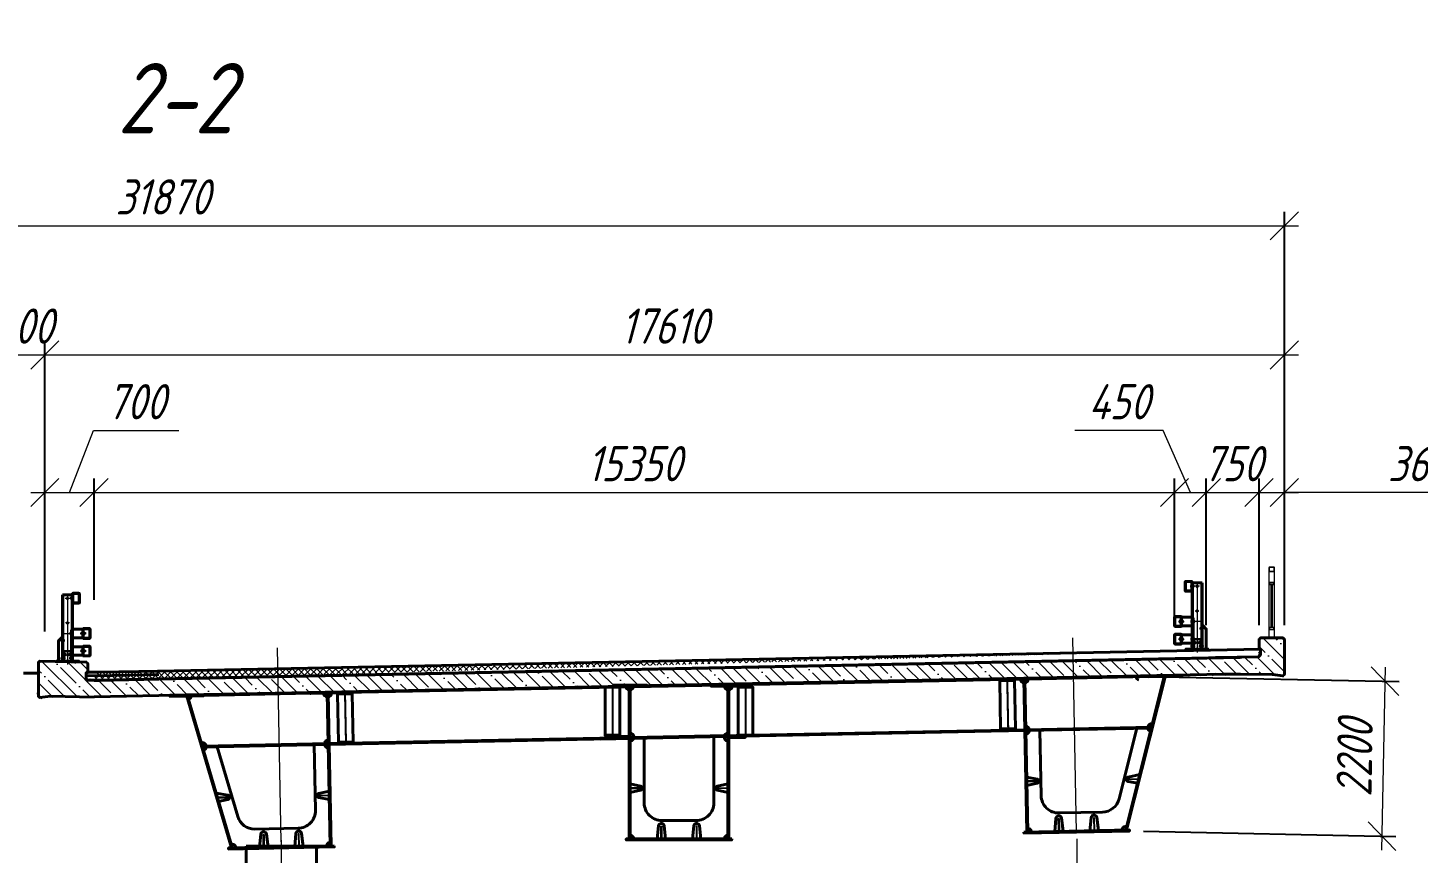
# Model space of a CAD drawing. Header units: millimetres. Extents: x 1864 to 10174863, y -4887456 to 5366151.
# Drawn here: x 8836228 to 8855980, y 16648 to 28370 of the extents above; entities that cross this region are included whole.
import ezdxf

# ---------------------------------------------------------------- set-up
doc = ezdxf.new("R2010")
doc.units = ezdxf.units.MM
for name, pattern in [('CENTER', [50.8, 31.75, -6.35, 6.35, -6.35]), ('DASHED', [7, 5, -2, 0]), ('HIDDEN2', [4.7625, 3.175, -1.5875]), ('JIS_08_11', [12.8, 11, -0.6, 0.6, -0.6])]:
    doc.linetypes.add(name, pattern=pattern)
for name, color, linetype, lineweight in [('!!ТЕКСТ', 3, 'Continuous', 20), ('!OIS-M-bolt', 150, 'Continuous', 20), ('!OIS-M-kontur', 40, 'Continuous', 40), ('!OIS-M-nevidim', 210, 'HIDDEN2', 25), ('!OIS-M-osi', 100, 'JIS_08_11', 20), ('!OIS-M-tonk', 160, 'Continuous', 30), ('1-Бетон', 106, 'Continuous', 35), ('S-BALK', 150, 'Continuous', 40), ('S-BALK-PPRB', 80, 'Continuous', 40), ('S-BALK-PROR', 133, 'Continuous', 20), ('S-DRGO', 21, 'Continuous', 20), ('S-GRID', 1, 'CENTER', 20), ('S-METL-TONK-NVEL', 14, 'DASHED', 20), ('S-OPOR', 2, 'Continuous', 40), ('S-POGR', 124, 'Continuous', 20), ('S-SECT-PATT', 105, 'Continuous', 15), ('S-VOTV-NVEL', 1, 'DASHED', 20), ('T-GRID', 52, 'CENTER', 15), ('Бетон', 9, 'Continuous', 40), ('Дорожная одежда', 171, 'Continuous', 40), ('ИС_Размер', 3, 'Continuous', 18), ('Монтажные стыки', 61, 'Continuous', 40), ('Поперечные ребра', 112, 'Continuous', 40), ('Штриховка', 2, 'Continuous', 5)]:
    doc.layers.add(name, color=color, linetype=linetype, lineweight=lineweight)
doc.styles.add('0', font='isocpeur.ttf', dxfattribs={"width": 0.8, "oblique": 15})
doc.styles.add('ISOCPEUR', font='isocpeur.ttf', dxfattribs={"width": 0.8, "oblique": 15, "height": 2.5})
doc.dimstyles.new('М200', dxfattribs={"dimscale": 200, "dimtxt": 2.5, "dimasz": 2, "dimexe": 1, "dimexo": 1, "dimgap": 0.8, "dimtad": 1, "dimdec": 0, "dimzin": 0, "dimdsep": 46, "dimtxsty": '0', "dimblk": 'OBLIQUE', "dimcen": 0.09, "dimdle": 1, "dimclrd": 256, "dimclre": 256, "dimclrt": 256, "dimadec": 4, "dimazin": 0, "dimtfac": 1, "dimtdec": 0, "dimtmove": 1, "dimatfit": 2, "dimfxl": 1, "dimtolj": 1, "dimtzin": 0, "dimlwd": -1, "dimarcsym": 0})

# ---------------------------------------------------------------- blocks, each defined once
blk = doc.blocks.new('_OBLIQUE')
at = {"color": 0, "linetype": 'ByBlock', "lineweight": -2}
blk.add_line((0.5, 0.5), (-0.5, -0.5), dxfattribs=at)
blk = doc.blocks.new('*D868')
at = {"layer": 'Defpoints', "color": 0, "linetype": 'Continuous', "transparency": 16777216}
for p in [(8854079, 23724), (8836469, 19594), (8854079, 19684)]:
    blk.add_point(p, dxfattribs=at)
at = {"layer": 'ИС_Размер', "lineweight": -2, "transparency": 16777216}
for p, q in [((8836469, 19794), (8836469, 23924)), ((8854079, 19884), (8854079, 23924))]:
    blk.add_line(p, q, dxfattribs=at)
at = {"layer": 'ИС_Размер', "transparency": 16777216}
blk.add_line((8836269, 23724), (8854279, 23724), dxfattribs=at)
at = {"layer": 'ИС_Размер', "linetype": 'Continuous', "transparency": 16777216, "xscale": 400, "yscale": 400, "zscale": 400, "rotation": 180}
blk.add_blockref('_OBLIQUE', (8836469, 23724), dxfattribs=at)
at = {"layer": 'ИС_Размер', "linetype": 'Continuous', "transparency": 16777216, "xscale": 400, "yscale": 400, "zscale": 400}
blk.add_blockref('_OBLIQUE', (8854079, 23724), dxfattribs=at)
at = {"layer": 'ИС_Размер', "linetype": 'Continuous', "transparency": 16777216, "insert": (8845274, 24134), "char_height": 500, "attachment_point": 5, "style": '0'}
blk.add_mtext('\\A1;17610', dxfattribs=at)
blk = doc.blocks.new('*D869')
at = {"layer": 'Defpoints', "color": 0, "linetype": 'Continuous', "transparency": 16777216}
for p in [(8837169, 21770), (8836469, 20058), (8837169, 20044)]:
    blk.add_point(p, dxfattribs=at)
at = {"layer": 'ИС_Размер', "transparency": 16777216}
for p, q in [((8836819, 21770), (8837160, 22650)), ((8837160, 22650), (8838374, 22650)), ((8836269, 21770), (8837369, 21770))]:
    blk.add_line(p, q, dxfattribs=at)
at = {"layer": 'ИС_Размер', "lineweight": -2, "transparency": 16777216}
for p, q in [((8836469, 20258), (8836469, 21970)), ((8837169, 20244), (8837169, 21970))]:
    blk.add_line(p, q, dxfattribs=at)
at = {"layer": 'ИС_Размер', "linetype": 'Continuous', "transparency": 16777216, "xscale": 400, "yscale": 400, "zscale": 400, "rotation": 180}
blk.add_blockref('_OBLIQUE', (8836469, 21770), dxfattribs=at)
at = {"layer": 'ИС_Размер', "linetype": 'Continuous', "transparency": 16777216, "xscale": 400, "yscale": 400, "zscale": 400}
blk.add_blockref('_OBLIQUE', (8837169, 21770), dxfattribs=at)
at = {"layer": 'ИС_Размер', "linetype": 'Continuous', "transparency": 16777216, "insert": (8837767, 23060), "char_height": 500, "attachment_point": 5, "style": '0'}
blk.add_mtext('\\A1;700', dxfattribs=at)
blk = doc.blocks.new('*D870')
at = {"layer": 'Defpoints', "color": 0, "linetype": 'Continuous', "transparency": 16777216}
for p in [(8852519, 21770), (8837169, 20044), (8852519, 20142)]:
    blk.add_point(p, dxfattribs=at)
at = {"layer": 'ИС_Размер', "lineweight": -2, "transparency": 16777216}
for p, q in [((8837169, 20244), (8837169, 21970)), ((8852519, 20342), (8852519, 21970))]:
    blk.add_line(p, q, dxfattribs=at)
at = {"layer": 'ИС_Размер', "transparency": 16777216}
blk.add_line((8836969, 21770), (8852719, 21770), dxfattribs=at)
at = {"layer": 'ИС_Размер', "linetype": 'Continuous', "transparency": 16777216, "xscale": 400, "yscale": 400, "zscale": 400, "rotation": 180}
blk.add_blockref('_OBLIQUE', (8837169, 21770), dxfattribs=at)
at = {"layer": 'ИС_Размер', "linetype": 'Continuous', "transparency": 16777216, "xscale": 400, "yscale": 400, "zscale": 400}
blk.add_blockref('_OBLIQUE', (8852519, 21770), dxfattribs=at)
at = {"layer": 'ИС_Размер', "linetype": 'Continuous', "transparency": 16777216, "insert": (8844844, 22180), "char_height": 500, "attachment_point": 5, "style": '0'}
blk.add_mtext('\\A1;15350', dxfattribs=at)
blk = doc.blocks.new('*D871')
at = {"layer": 'Defpoints', "color": 0, "linetype": 'Continuous', "transparency": 16777216}
for p in [(8852969, 21770), (8852519, 19684), (8852969, 19684)]:
    blk.add_point(p, dxfattribs=at)
at = {"layer": 'ИС_Размер', "transparency": 16777216}
for p, q in [((8852355, 22650), (8851101, 22650)), ((8852744, 21770), (8852355, 22650)), ((8852319, 21770), (8853169, 21770))]:
    blk.add_line(p, q, dxfattribs=at)
at = {"layer": 'ИС_Размер', "lineweight": -2, "transparency": 16777216}
for p, q in [((8852519, 19884), (8852519, 21970)), ((8852969, 19884), (8852969, 21970))]:
    blk.add_line(p, q, dxfattribs=at)
at = {"layer": 'ИС_Размер', "linetype": 'Continuous', "transparency": 16777216, "xscale": 400, "yscale": 400, "zscale": 400, "rotation": 180}
blk.add_blockref('_OBLIQUE', (8852519, 21770), dxfattribs=at)
at = {"layer": 'ИС_Размер', "linetype": 'Continuous', "transparency": 16777216, "xscale": 400, "yscale": 400, "zscale": 400}
blk.add_blockref('_OBLIQUE', (8852969, 21770), dxfattribs=at)
at = {"layer": 'ИС_Размер', "linetype": 'Continuous', "transparency": 16777216, "insert": (8851728, 23060), "char_height": 500, "attachment_point": 5, "style": '0'}
blk.add_mtext('\\A1;450', dxfattribs=at)
blk = doc.blocks.new('*D859')
at = {"layer": 'Defpoints', "color": 0, "linetype": 'Continuous', "transparency": 16777216}
for p in [(8853719, 21770), (8852969, 19684), (8853719, 19684)]:
    blk.add_point(p, dxfattribs=at)
at = {"layer": 'ИС_Размер', "lineweight": -2, "transparency": 16777216}
for p, q in [((8852969, 19884), (8852969, 21970)), ((8853719, 19884), (8853719, 21970))]:
    blk.add_line(p, q, dxfattribs=at)
at = {"layer": 'ИС_Размер', "transparency": 16777216}
blk.add_line((8852769, 21770), (8853919, 21770), dxfattribs=at)
at = {"layer": 'ИС_Размер', "linetype": 'Continuous', "transparency": 16777216, "xscale": 400, "yscale": 400, "zscale": 400, "rotation": 180}
blk.add_blockref('_OBLIQUE', (8852969, 21770), dxfattribs=at)
at = {"layer": 'ИС_Размер', "linetype": 'Continuous', "transparency": 16777216, "xscale": 400, "yscale": 400, "zscale": 400}
blk.add_blockref('_OBLIQUE', (8853719, 21770), dxfattribs=at)
at = {"layer": 'ИС_Размер', "linetype": 'Continuous', "transparency": 16777216, "insert": (8853344, 22180), "char_height": 500, "attachment_point": 5, "style": '0'}
blk.add_mtext('\\A1;750', dxfattribs=at)
blk = doc.blocks.new('*D860')
at = {"layer": 'Defpoints', "color": 0, "linetype": 'Continuous', "transparency": 16777216}
for p in [(8854079, 21770), (8853719, 19684), (8854079, 19684)]:
    blk.add_point(p, dxfattribs=at)
at = {"layer": 'ИС_Размер', "lineweight": -2, "transparency": 16777216}
for p, q in [((8853719, 19884), (8853719, 21970)), ((8854079, 19884), (8854079, 21970))]:
    blk.add_line(p, q, dxfattribs=at)
at = {"layer": 'ИС_Размер', "transparency": 16777216}
for p, q in [((8853519, 21770), (8854279, 21770)), ((8856579, 21770), (8854079, 21770))]:
    blk.add_line(p, q, dxfattribs=at)
at = {"layer": 'ИС_Размер', "linetype": 'Continuous', "transparency": 16777216, "xscale": 400, "yscale": 400, "zscale": 400, "rotation": 180}
blk.add_blockref('_OBLIQUE', (8853719, 21770), dxfattribs=at)
at = {"layer": 'ИС_Размер', "linetype": 'Continuous', "transparency": 16777216, "xscale": 400, "yscale": 400, "zscale": 400}
blk.add_blockref('_OBLIQUE', (8854079, 21770), dxfattribs=at)
at = {"layer": 'ИС_Размер', "linetype": 'Continuous', "transparency": 16777216, "insert": (8855972, 22180), "char_height": 500, "attachment_point": 5, "style": '0'}
blk.add_mtext('\\A1;360', dxfattribs=at)
blk = doc.blocks.new('*D867')
at = {"layer": 'Defpoints', "color": 0, "linetype": 'Continuous', "transparency": 16777216}
for p in [(8852144, 19158), (8851878, 16963), (8855464, 16891)]:
    blk.add_point(p, dxfattribs=at)
at = {"layer": 'ИС_Размер', "transparency": 16777216}
blk.add_line((8855512, 19290), (8855460, 16691), dxfattribs=at)
at = {"layer": 'ИС_Размер', "lineweight": -2, "transparency": 16777216}
for p, q in [((8852344, 19154), (8855708, 19087)), ((8852078, 16959), (8855664, 16887))]:
    blk.add_line(p, q, dxfattribs=at)
at = {"layer": 'ИС_Размер', "linetype": 'Continuous', "transparency": 16777216, "xscale": 400.0000000000001, "yscale": 400.0000000000001, "zscale": 400.0000000000001}
for p, rotation in [((8855508, 19091), 88.85424136754075), ((8855464, 16891), 268.8542413675407)]:
    blk.add_blockref('_OBLIQUE', p, dxfattribs=dict(at, rotation=rotation))
at = {"layer": 'ИС_Размер', "linetype": 'Continuous', "transparency": 16777216, "insert": (8855076, 17999), "char_height": 500, "attachment_point": 5, "rotation": 88.8542, "style": '0'}
blk.add_mtext('\\A1;2200', dxfattribs=at)
blk = doc.blocks.new('*D853')
at = {"layer": 'Defpoints', "color": 0, "linetype": 'Continuous', "transparency": 16777216}
for p in [(8836469, 23724), (8835869, 23479), (8836469, 23479)]:
    blk.add_point(p, dxfattribs=at)
at = {"layer": 'ИС_Размер', "lineweight": -2, "transparency": 16777216}
for p, q in [((8835869, 23679), (8835869, 23924)), ((8836469, 23679), (8836469, 23924))]:
    blk.add_line(p, q, dxfattribs=at)
at = {"layer": 'ИС_Размер', "transparency": 16777216}
blk.add_line((8835669, 23724), (8836669, 23724), dxfattribs=at)
at = {"layer": 'ИС_Размер', "linetype": 'Continuous', "transparency": 16777216, "xscale": 400, "yscale": 400, "zscale": 400, "rotation": 180}
blk.add_blockref('_OBLIQUE', (8835869, 23724), dxfattribs=at)
at = {"layer": 'ИС_Размер', "linetype": 'Continuous', "transparency": 16777216, "xscale": 400, "yscale": 400, "zscale": 400}
blk.add_blockref('_OBLIQUE', (8836469, 23724), dxfattribs=at)
at = {"layer": 'ИС_Размер', "linetype": 'Continuous', "transparency": 16777216, "insert": (8836169, 24134), "char_height": 500, "attachment_point": 5, "style": '0'}
blk.add_mtext('\\A1;600', dxfattribs=at)
blk = doc.blocks.new('*D854')
at = {"layer": 'Defpoints', "color": 0, "linetype": 'Continuous', "transparency": 16777216}
for p in [(8854079, 25558), (8854079, 19684), (8822209, 19083)]:
    blk.add_point(p, dxfattribs=at)
at = {"layer": 'ИС_Размер', "lineweight": -2, "transparency": 16777216}
for p, q in [((8822209, 19283), (8822209, 25758)), ((8854079, 19884), (8854079, 25758))]:
    blk.add_line(p, q, dxfattribs=at)
at = {"layer": 'ИС_Размер', "transparency": 16777216}
blk.add_line((8822009, 25558), (8854279, 25558), dxfattribs=at)
at = {"layer": 'ИС_Размер', "linetype": 'Continuous', "transparency": 16777216, "xscale": 400, "yscale": 400, "zscale": 400, "rotation": 180}
blk.add_blockref('_OBLIQUE', (8822209, 25558), dxfattribs=at)
at = {"layer": 'ИС_Размер', "linetype": 'Continuous', "transparency": 16777216, "xscale": 400, "yscale": 400, "zscale": 400}
blk.add_blockref('_OBLIQUE', (8854079, 25558), dxfattribs=at)
at = {"layer": 'ИС_Размер', "linetype": 'Continuous', "transparency": 16777216, "insert": (8838144, 25968), "char_height": 500, "attachment_point": 5, "style": '0'}
blk.add_mtext('\\A1;31870', dxfattribs=at)
blk = doc.blocks.new('tu5262_010_M16_BW_P')
at = {"color": 0, "linetype": 'ByBlock', "lineweight": -2}
blk.add_lwpolyline([(7, -12), (14, 0), (7, 12), (-7, 12), (-14, 0), (-7, -12)], close=True, dxfattribs=at)
blk.add_circle((0, 0), 15, dxfattribs=at)
blk = doc.blocks.new('tu5262_010_M16_NW_S')
at = {"layer": '!OIS-M-nevidim'}
for p, q in [((18, 6), (24, 6)), ((18, -6), (24, -6))]:
    blk.add_line(p, q, dxfattribs=at)
at = {"color": 0, "linetype": 'ByBlock', "lineweight": -2, "ltscale": 0.2}
for p, q in [((3, 7), (18, 7)), ((3, -7), (18, -7))]:
    blk.add_line(p, q, dxfattribs=at)
for points in [[(0, 15), (3, 15), (3, -15), (0, -15)], [(3, 14), (18, 14), (18, -14), (3, -14)], [(18, 8), (24, 8), (24, -8), (18, -8)]]:
    blk.add_lwpolyline(points, dxfattribs=at)
blk = doc.blocks.new('tu5262_010_M16_BW_S')
at = {"color": 0, "linetype": 'ByBlock', "lineweight": -2}
for p, q in [((-3, 6.55), (-13, 6.55)), ((-3, -6.55), (-13, -6.55))]:
    blk.add_line(p, q, dxfattribs=at)
for points in [[(-3, 13.1), (-13, 13.1), (-13, -13.1), (-3, -13.1)], [(0, 15), (-3, 15), (-3, -15), (0, -15)]]:
    blk.add_lwpolyline(points, dxfattribs=at)
blk = doc.blocks.new('tu5262_010_СК')
at = {"layer": '!OIS-M-bolt'}
for p, q in [((0, 6), (12.5, 6)), ((12.5, -8), (12.5, 8)), ((0, -6), (12.5, -6))]:
    blk.add_line(p, q, dxfattribs=at)
at = {"layer": '!OIS-M-bolt', "flags": 128}
for points in [[(0, 8), (20.5, 8)], [(24.5, 12), (34.5, 12), (34.5, -12), (24.5, -12)], [(20.5, -8), (0, -8)]]:
    blk.add_lwpolyline(points, dxfattribs=at)
blk.add_lwpolyline([(6.5, -18), (6.5, -22), (15.5, -22, 0.4142136), (24.5, -13), (24.5, 13, 0.4142136), (15.5, 22), (6.5, 22), (6.5, 18), (15.5, 18, -0.4142136), (20.5, 13), (20.5, -13, -0.4142136), (15.5, -18)], format="xyb", close=True, dxfattribs=at)
at = {"layer": '!OIS-M-osi'}
blk.add_line((44.5, 0), (-38, 0), dxfattribs=at)
at = {"layer": '!OIS-M-tonk'}
blk.add_line((34.5, 0), (24.5, 0), dxfattribs=at)
blk = doc.blocks.new('11МО-500кдж')
at = {"layer": '!OIS-M-nevidim'}
for p, q in [((75, 460), (75, 340)), ((215, 460), (215, 340)), ((75, 210), (75, 90)), ((215, 210), (215, 90))]:
    blk.add_line(p, q, dxfattribs=at)
at = {"layer": '!OIS-M-osi'}
for p, q in [((-35, 900), (96, 900)), ((-70, 400), (74, 400)), ((-98, 300), (-42, 300)), ((-70, 272), (-70, 328)), ((-98, 50), (-42, 50)), ((-30, 125), (-30, 75)), ((30, 125), (30, 75)), ((111, 25), (111, -25))]:
    blk.add_line(p, q, dxfattribs=at)
for points in [[(0, 950), (0, -40)], [(27, 550), (-27, 550)], [(88, 400), (34, 400)], [(88, 150), (34, 150)], [(91, 50), (34, 50)]]:
    blk.add_lwpolyline(points, dxfattribs=at)
at = {"layer": '!OIS-M-tonk'}
blk.add_lwpolyline([(-58, 150), (58, 150)], dxfattribs=at)
for p, q in [((70, 950), (-70, 950)), ((-70, 950), (-70, 8)), ((-66, 950), (-66, 13)), ((66, 950), (66, 8)), ((70, 8), (70, 950))]:
    blk.add_line(p, q)
for points in [[(162, 830), (78, 830, -0.414214), (70, 838), (70, 962, -0.414214), (78, 970), (162, 970, -0.414214), (170, 962), (170, 838, -0.414214)], [(166, 838, -0.414214), (162, 834), (78, 834, -0.414214), (74, 838), (74, 962, -0.414214), (78, 966), (162, 966, -0.414214), (166, 962)], [(228, 330), (312, 330, 0.414214), (320, 338), (320, 462, 0.414214), (312, 470), (228, 470, 0.414214), (220, 462), (220, 338, 0.414214)], [(316, 338, -0.414214), (312, 334), (228, 334, -0.414214), (224, 338), (224, 462, -0.414214), (228, 466), (312, 466, -0.414214), (316, 462)], [(312, 80), (228, 80, -0.414214), (220, 88), (220, 212, -0.414214), (228, 220), (312, 220, -0.414214), (320, 212), (320, 88, -0.414214)], [(312, 84), (228, 84, -0.414214), (224, 88), (224, 212, -0.414214), (228, 216), (312, 216, -0.414214), (316, 212), (316, 88, -0.414214)]]:
    blk.add_lwpolyline(points, format="xyb", close=True)
for points in [[(158, 0), (63, 0, -0.414214), (58, 5), (58, 448), (66, 448), (66, 13, 0.414214), (71, 8), (158, 8), (158, 0)], [(-155, 0), (-63, 0, 0.414214), (-58, 5), (-58, 150), (-66, 150), (-66, 13, -0.414214), (-71, 8), (-155, 8), (-155, 0)]]:
    blk.add_lwpolyline(points, format="xyb")
for points in [[(70, 340), (220, 340), (220, 460), (70, 460)], [(70, 90), (220, 90), (220, 210), (70, 210)]]:
    blk.add_lwpolyline(points, close=True)
for points in [[(-130, 8), (-130, 293), (-80, 343), (-80, 343), (-70, 343), (-70, 8), (-130, 8)], [(-58, 8), (-58, 0), (58, 0), (58, 8), (-58, 8), (-58, 0)]]:
    blk.add_lwpolyline(points)
at = {"layer": '!OIS-M-bolt', "extrusion": (0, 0, -1), "zscale": -0.9999999999999998}
for p in [(0, 900), (0, 550), (30, 100), (-30, 100)]:
    blk.add_blockref('tu5262_010_M16_BW_P', p, dxfattribs=at)
at = {"layer": '!OIS-M-bolt', "extrusion": (0, 0, -1), "xscale": -1, "zscale": -1, "rotation": 180}
for name, p in [('tu5262_010_M16_NW_S', (-66, 900)), ('tu5262_010_M16_BW_S', (-74, 900)), ('tu5262_010_M16_NW_S', (-58, 400)), ('tu5262_010_M16_BW_S', (-70, 400)), ('tu5262_010_M16_NW_S', (-215, 400)), ('tu5262_010_M16_NW_S', (-58, 150)), ('tu5262_010_M16_NW_S', (-58, 50)), ('tu5262_010_M16_BW_S', (-70, 150)), ('tu5262_010_M16_BW_S', (-70, 50)), ('tu5262_010_M16_NW_S', (-215, 150))]:
    blk.add_blockref(name, p, dxfattribs=at)
at = {"layer": '!OIS-M-bolt', "color": 0, "linetype": 'ByBlock', "extrusion": (0, 0, -1), "xscale": -1, "zscale": -1}
for p in [(-220, 400), (-220, 150)]:
    blk.add_blockref('tu5262_010_СК', p, dxfattribs=at)
at = {"layer": '!OIS-M-bolt', "extrusion": (0, 0, -1), "zscale": -1, "rotation": 180}
for name, p in [('tu5262_010_M16_BW_S', (70, 300)), ('tu5262_010_M16_NW_S', (66, 300)), ('tu5262_010_M16_BW_S', (70, 50)), ('tu5262_010_M16_NW_S', (58, 50))]:
    blk.add_blockref(name, p, dxfattribs=at)
blk = doc.blocks.new('Из_буфера16138')
at = {"layer": 'S-SECT-PATT'}
h = blk.add_hatch(dxfattribs=at)
h.set_pattern_fill('ANSI37', color=256, scale=5)
h.set_pattern_definition([(45, (-5201642.761, -517269.572), (-11.22532015, 11.22532015), []), (135, (-5201642.761, -517269.572), (-11.22532015, -11.22532015), [])])
h.paths.add_polyline_path([(-102, 0), (92, 0), (92, 10), (-92, 10)])
at = {"layer": 'S-DRGO'}
blk.add_lwpolyline([(92, 0), (-92, 0), (-92, 10), (92, 10)], close=True, dxfattribs=at)
at = {"layer": 'S-POGR'}
for points in [[(-34, 1004), (34, 1004, -0.414214), (40, 998), (40, 950, -0.414214), (34, 944), (-34, 944, -0.414214), (-40, 950), (-40, 998, -0.414214)], [(-34, 1000), (34, 1000, -0.414214), (36, 998), (36, 950, -0.414214), (34, 948), (-34, 948, -0.414214), (-36, 950), (-36, 998, -0.414214)]]:
    blk.add_lwpolyline(points, format="xyb", close=True, dxfattribs=at)
for points in [[(40, 16), (-40, 16), (-40, 944), (40, 944), (40, 16)], [(30, 794), (-30, 794), (-30, 754), (30, 754), (30, 794)], [(7, 754), (-7, 754), (-7, 156), (7, 156), (7, 754)], [(30, 156), (-30, 156), (-30, 116), (30, 116), (30, 156)]]:
    blk.add_lwpolyline(points, dxfattribs=at)
for points in [[(26, 790), (-26, 790), (-26, 758), (26, 758)], [(-92, 16), (-92, 10), (92, 10), (92, 16)], [(26, 152), (-26, 152), (-26, 120), (26, 120)]]:
    blk.add_lwpolyline(points, close=True, dxfattribs=at)

msp = doc.modelspace()

# ---------------------------------------------------------------- hatches: boundary and pattern name
at = {"layer": 'Штриховка', "ltscale": 166.666667}
h = msp.add_hatch(dxfattribs=at)
h.set_pattern_fill('БЕТОН И ИЗДЕЛИЯ ИЗ НЕГО', color=256, scale=50, angle=180, pattern_type=2)
h.set_pattern_definition([(135, (8997712.2, -174085.16), (176.7767, 176.7767), []), (135, (8997535.42, -174085.16), (176.7767, 176.7767), [312.5, -67.5, 0, -67.5])])
h.paths.add_polyline_path([(8836549.5, 18856.6), (8836399.5, 18836.6), (8836379.5, 18856.6), (8836379.5, 19356.3), (8836399.5, 19376.3), (8837059.5, 19362.7), (8837079.5, 19342.7), (8837079.5, 19212.7), (8837059.5, 19212.6), (8837059.5, 19122.7), (8837085, 19096.7), (8841589.6, 19187.4), (8853713.3, 19438.1), (8853739, 19464.2), (8853738.9, 19554.1), (8853718.9, 19554.1), (8853718.9, 19683.9), (8853738.9, 19704.3), (8854058.9, 19704.1), (8854078.9, 19684.1), (8854078.9, 19184.5), (8854058.9, 19164.5), (8853908.9, 19184.5)])
h = msp.add_hatch(dxfattribs=at)
h.set_pattern_fill('НЕМЕТАЛЛИЧЕСКИЕ МАТЕРИАЛЫ', color=256, scale=25, angle=180, pattern_type=2)
h.set_pattern_definition([(135, (8997712.19, -174085.16), (44.194174, 44.194174), []), (45, (8997712.19, -174085.16), (44.194174, -44.194174), [])])
edge = h.paths.add_edge_path()
edge.add_line((8837060.1, 19212.9), (8837059, 19122.4))
edge.add_line((8837059, 19122.4), (8837084.4, 19096.4))
edge.add_line((8837239.5, 19216.5), (8837079.5, 19219.7))
edge.add_line((8837239.5, 19216.5), (8842027.5, 19311.1))
edge.add_line((8842027.5, 19311.1), (8842027.5, 19312.2))
edge.add_line((8842029.3, 19312.2), (8842027.5, 19312.2))
edge.add_arc((8842032.5, 19316.1), 5, 229.53933, 269.99942)
edge.add_line((8842080.5, 19311.1), (8842032.5, 19311.1))
edge.add_line((8842127.5, 19311.1), (8842080.5, 19311.1))
edge.add_line((8842127.5, 19314.2), (8842127.5, 19311.1))
edge.add_line((8853691.7, 19545.5), (8842127.5, 19314.2))
edge.add_line((8853732.5, 19546.3), (8853691.7, 19545.5))
edge.add_line((8853711, 19545.9), (8853732.5, 19546.3))
edge.add_line((8853713.4, 19438), (8853739, 19464.1))
edge.add_line((8853739, 19464.1), (8853739, 19554.1))
edge.add_line((8837239.6, 19100.4), (8853713.5, 19438.2))
edge.add_line((8837239.6, 19100.4), (8837114.6, 19101.8))

# ---------------------------------------------------------------- linework, layer by layer
at = {"layer": '1-Бетон', "elevation": -5778.2}
msp.add_lwpolyline([(8846229.2, 16851.6), (8846229.2, 16835.6)], dxfattribs=at)
at = {"layer": 'S-BALK', "ltscale": 333.333333}
for p, q in [((8851827.7, 16961.7, -5778.2), (8851877.7, 16962.7, -5778.2)), ((8839131.1, 16707.8, -5778.2), (8839081.1, 16706.8, -5778.2))]:
    msp.add_line(p, q, dxfattribs=at)
at = {"layer": 'S-BALK', "ltscale": 333.333333, "elevation": -5778.2, "flags": 128}
for points in [[(8852143.6, 19168.5), (8852623.5, 19178.1), (8852623.9, 19162.1), (8852144, 19152.5), (8852143.6, 19168.5)], [(8844539.2, 19035.6), (8845019.2, 19035.6), (8845019.2, 19019.6), (8844539.2, 19019.6), (8844539.2, 19035.6)], [(8844773.2, 19019.6), (8844773.2, 16851.6), (8844785.2, 16851.6), (8844785.2, 19019.6), (8844773.2, 19019.6)], [(8846419.2, 19035.6), (8845939.2, 19035.6), (8845939.2, 19019.6), (8846419.2, 19019.6), (8846419.2, 19035.6)], [(8846185.2, 19019.6), (8846185.2, 16851.6), (8846173.2, 16851.6), (8846173.2, 19019.6), (8846185.2, 19019.6)], [(8850144, 19128.5), (8850623.9, 19138.1), (8850624.3, 19122.1), (8850144.4, 19112.5), (8850144, 19128.5)], [(8850378.3, 19117.2), (8850421.7, 16949.6), (8850433.7, 16949.8), (8850390.3, 19117.4), (8850378.3, 19117.2)], [(8851838, 16977.9), (8851826.3, 16980.8), (8852373.3, 19157.1), (8852385, 19154.1), (8851838, 16977.9)], [(8838727.2, 18900.1), (8838247.3, 18890.5), (8838247.6, 18874.5), (8838727.5, 18884.1), (8838727.2, 18900.1)], [(8839120.2, 16723.6), (8839131.7, 16726.9), (8838498.1, 18879.6), (8838486.6, 18876.2), (8839120.2, 16723.6)], [(8840726.8, 18940.1), (8840246.9, 18930.5), (8840247.2, 18914.5), (8840727.1, 18924.1), (8840726.8, 18940.1)], [(8840493.2, 18919.5), (8840536.5, 16751.9), (8840524.5, 16751.6), (8840481.2, 18919.2), (8840493.2, 18919.5)], [(8846229.2, 16851.6), (8846229.2, 16835.6), (8844729.2, 16835.6), (8844729.2, 16851.6), (8846229.2, 16851.6)], [(8850377.7, 16948.7), (8850378, 16932.7), (8851877.7, 16962.7), (8851877.4, 16978.7), (8850377.7, 16948.7)], [(8840580.5, 16752.8), (8840580.8, 16736.8), (8839081.1, 16706.8), (8839080.8, 16722.8), (8840580.5, 16752.8)]]:
    msp.add_lwpolyline(points, dxfattribs=at)
at = {"layer": 'S-BALK', "ltscale": 166.666667, "elevation": -5778.2, "flags": 128}
for points in [[(8844539.2, 18323.6), (8844539.2, 18303.6), (8844773.2, 18303.6), (8844773.2, 19019.6), (8844539.2, 19019.6)], [(8846419.2, 18323.6), (8846419.2, 18303.6), (8846185.2, 18303.6), (8846185.2, 19019.6), (8846419.2, 19019.6)], [(8850158.3, 18416.6), (8850158.7, 18396.6), (8850392.6, 18401.3), (8850378.3, 19117.2), (8850144.4, 19112.5)], [(8850144.4, 19112.5), (8850144.7, 19096.5)], [(8836375.4, 18923.1), (8836375.7, 18907.1)], [(8840741, 18228.3), (8840741.4, 18208.3), (8840507.5, 18203.6), (8840493.2, 18919.5), (8840727.1, 18924.1)], [(8850392.6, 18401.3), (8850158.7, 18396.6), (8850158.9, 18384.6), (8850392.9, 18389.3), (8850392.6, 18401.3)], [(8850404.6, 18401.5), (8850404.9, 18389.5), (8852189.4, 18425.2), (8852189.1, 18437.2), (8850404.6, 18401.5)], [(8840495.5, 18203.4), (8840495.7, 18191.4), (8838711.2, 18155.7), (8838711, 18167.7), (8840495.5, 18203.4)], [(8840507.5, 18203.6), (8840741.4, 18208.3), (8840741.7, 18196.3), (8840507.7, 18191.6), (8840507.5, 18203.6)], [(8846143.9, 18317.2), (8846144.1, 18305.2), (8844359.6, 18269.5), (8844359.4, 18281.5), (8846143.9, 18317.2)], [(8844773.2, 18303.6), (8844539.2, 18303.6), (8844539.2, 18291.6), (8844773.2, 18291.6), (8844773.2, 18303.6)], [(8846185.2, 18303.6), (8846419.2, 18303.6), (8846419.2, 18291.6), (8846185.2, 18291.6), (8846185.2, 18303.6)]]:
    msp.add_lwpolyline(points, dxfattribs=at)
at = {"layer": 'S-BALK', "ltscale": 166.666667}
for centre, start, end in [((8844773.2, 19019.6, -5778.2), 180, 270), ((8844785.2, 19019.6, -5778.2), 270, 0), ((8846173.2, 19019.6, -5778.2), 180, 270), ((8846185.2, 19019.6, -5778.2), 270, 360), ((8850378.3, 19117.2, -5778.2), 181.14576, 271.14576), ((8850390.3, 19117.4, -5778.2), 271.14576, 1.14576), ((8852023.3, 19157.1, -5778.2), 181.14576, 255.89064), ((8838498.1, 18879.6, -5778.2), 286.40088, 1.14576), ((8840481.2, 18919.2, -5778.2), 181.14576, 271.14576), ((8840493.2, 18919.5, -5778.2), 271.14576, 1.14576), ((8850404.6, 18401.5, -5778.2), 1.14576, 91.14576), ((8852192.4, 18437.3, -5778.2), 75.89064, 181.14576), ((8838707.7, 18167.6, -5778.2), 1.14576, 106.40088), ((8840495.5, 18203.4, -5778.2), 91.14576, 181.14576), ((8844785.2, 18303.6, -5778.2), 0, 90), ((8846173.2, 18303.6, -5778.2), 90, 180)]:
    msp.add_arc(centre, 50, start, end, dxfattribs=at)
at = {"layer": 'S-BALK-PPRB', "ltscale": 166.666667, "elevation": -5778.2, "flags": 128}
for points in [[(8852143.6, 19168.5), (8850623.9, 19138.1), (8850624.2, 19126.1), (8852143.9, 19156.5), (8852143.6, 19168.5)], [(8840726.8, 18940.1), (8840727, 18928.1), (8850134.3, 19116.3), (8850134, 19128.3), (8840726.8, 18940.1)], [(8840727.4, 18908.1), (8840727, 18928.1), (8850134.3, 19116.3)], [(8850134.3, 19116.3), (8850134.7, 19096.3)], [(8838727.2, 18900.1), (8840246.9, 18930.5), (8840247.1, 18918.5), (8838727.4, 18888.1), (8838727.2, 18900.1)], [(8850148.3, 18416.4), (8850148.7, 18396.4), (8840741.4, 18208.3), (8840741, 18228.3)], [(8840741.4, 18208.3), (8840741.7, 18196.3), (8850148.9, 18384.4), (8850148.7, 18396.4), (8840741.4, 18208.3)]]:
    msp.add_lwpolyline(points, dxfattribs=at)
at = {"layer": 'S-BALK-PPRB', "ltscale": 166.666667, "elevation": -5778.2}
for points in [[(8851982.1, 18421.1), (8851730.5, 17420.1, -0.3382133), (8851493.1, 17231.1), (8850878.4, 17218.8, -0.4142136), (8850623.4, 17463.7), (8850604.8, 18393.5)], [(8838918.5, 18159.8), (8839209.9, 17169.7, 0.3382133), (8839454.7, 16990.3), (8840069.4, 17002.6, 0.4142136), (8840314.4, 17257.5), (8840295.8, 18187.4)], [(8845479.2, 17111.6), (8845235.2, 17111.6, -0.4142136), (8844985.2, 17361.6), (8844985.2, 18291.6)], [(8845479.2, 17111.6), (8845723.2, 17111.6, 0.4142136), (8845973.2, 17361.6), (8845973.2, 18291.6)], [(8851437.5, 16969.9), (8851413.5, 17153.8, 0.8962312), (8851334, 17152.2), (8851317.5, 16967.5)], [(8845169.2, 16851.6), (8845189.5, 17036, -0.8962312), (8845269, 17036), (8845289.2, 16851.6)], [(8845789.2, 16851.6), (8845769, 17036, 0.8962312), (8845689.5, 17036), (8845669.2, 16851.6)], [(8850817.6, 16957.5), (8850834.1, 17142.2, -0.8962312), (8850913.6, 17143.8), (8850937.6, 16959.9)], [(8839520.7, 16731.6), (8839537.3, 16916.3, -0.8962312), (8839616.8, 16917.9), (8839640.7, 16734)], [(8840140.6, 16744), (8840116.7, 16927.9, 0.8962312), (8840037.2, 16926.3), (8840020.6, 16741.6)]]:
    msp.add_lwpolyline(points, format="xyb", dxfattribs=at)
at = {"layer": 'S-BALK-PPRB', "elevation": -5778.2, "flags": 128}
for points in [[(8844785.2, 17630.6), (8844931.4, 17600, -0.8121077), (8844931.4, 17541.3), (8844785.2, 17510.6)], [(8846173.2, 17630.6), (8846027.1, 17600, 0.8121077), (8846027.1, 17541.3), (8846173.2, 17510.6)], [(8850418.1, 17728.7), (8850564.8, 17701, -0.8121077), (8850566, 17642.3), (8850420.5, 17608.7)], [(8852023.4, 17764.8), (8851858.9, 17726.8, 0.8121077), (8851860, 17668.1), (8851992.8, 17643.1)], [(8838903.5, 17502.4), (8839069.4, 17471.1, -0.8121077), (8839070.6, 17412.3), (8838938.9, 17382)], [(8840508.9, 17530.5), (8840363.4, 17496.9, 0.8121077), (8840364.6, 17438.2), (8840511.3, 17410.5)]]:
    msp.add_lwpolyline(points, format="xyb", dxfattribs=at)
at = {"layer": 'S-BALK-PPRB', "ltscale": 166.666667}
for centre, start, end in [((8850404.9, 18389.5, -5778.2), 271.14576, 1.14576), ((8852189.4, 18425.2, -5778.2), 181.14576, 255.89064), ((8840495.7, 18191.4, -5778.2), 181.14576, 271.14576), ((8844785.2, 18291.6, -5778.2), 270, 0), ((8846173.2, 18291.6, -5778.2), 180, 270), ((8838711.2, 18155.7, -5778.2), 286.40088, 1.14576), ((8850433.7, 16949.8, -5778.2), 1.14576, 91.14576), ((8851825.5, 16977.7, -5778.2), 75.89064, 181.14576), ((8840524.5, 16751.6, -5778.2), 91.14576, 181.14576), ((8844785.2, 16851.6, -5778.2), 0, 90), ((8846173.2, 16851.6, -5778.2), 90, 180), ((8839132.7, 16723.8, -5778.2), 1.14576, 106.40088)]:
    msp.add_arc(centre, 50, start, end, dxfattribs=at)
at = {"layer": 'S-BALK-PROR', "elevation": -5778.2}
for points in [[(8850419.4, 17662.7), (8850559.4, 17665.5), (8850559.1, 17677.5), (8850419.2, 17674.7)], [(8852005.7, 17694.4), (8851865.7, 17691.6), (8851865.5, 17703.6), (8852005.5, 17706.4)], [(8838924, 17432.8), (8839063.9, 17435.6), (8839063.7, 17447.6), (8838923.7, 17444.8)], [(8840510.3, 17464.5), (8840370.3, 17461.7), (8840370, 17473.7), (8840510, 17476.5)], [(8844785.2, 17564.6), (8844925.2, 17564.6), (8844925.2, 17576.6), (8844785.2, 17576.6)], [(8846173.2, 17564.6), (8846033.2, 17564.6), (8846033.2, 17576.6), (8846173.2, 17576.6)], [(8845222.2, 17031.6), (8845236.2, 17031.6), (8845236.2, 16851.6), (8845222.2, 16851.6)], [(8845736.2, 17031.6), (8845722.2, 17031.6), (8845722.2, 16851.6), (8845736.2, 16851.6)], [(8850867, 17138.5), (8850881, 17138.8), (8850884.6, 16958.8), (8850870.6, 16958.6)], [(8851380.9, 17148.8), (8851366.9, 17148.5), (8851370.5, 16968.6), (8851384.5, 16968.8)], [(8839570.1, 16912.6), (8839584.1, 16912.9), (8839587.7, 16732.9), (8839573.7, 16732.6)], [(8840084, 16922.9), (8840070, 16922.6), (8840073.6, 16742.6), (8840087.6, 16742.9)]]:
    msp.add_lwpolyline(points, close=True, dxfattribs=at)
at = {"layer": 'S-GRID', "linetype": 'CENTER', "ltscale": 30}
for p, q in [((8839829.2, 16831.7, -5778.2), (8839829.2, 6279.2, -5778.2)), ((8851129.2, 16850, -5778.2), (8851129.2, 6279.2, -5778.2))]:
    msp.add_line(p, q, dxfattribs=at)
at = {"layer": 'S-METL-TONK-NVEL'}
for p, q in [((8844529.2, 19003.6, -5778.2), (8844529.2, 18323.6, -5778.2)), ((8844539.2, 19003.6, -5778.2), (8844539.2, 18323.6, -5778.2)), ((8846419.2, 19003.6, -5778.2), (8846419.2, 18323.6, -5778.2)), ((8846429.2, 19003.6, -5778.2), (8846429.2, 18323.6, -5778.2)), ((8850134.7, 19096.3, -5778.2), (8850148.3, 18416.4, -5778.2)), ((8850144.7, 19096.5, -5778.2), (8850158.3, 18416.6, -5778.2)), ((8840727.4, 18908.1, -5778.2), (8840741, 18228.3, -5778.2)), ((8840737.4, 18908.3, -5778.2), (8840751, 18228.5, -5778.2))]:
    msp.add_line(p, q, dxfattribs=at)
at = {"layer": 'S-OPOR'}
for p, q in [((8840329.2, 16748.3, -5778.2), (8839329.2, 16748.3, -5778.2)), ((8839329.2, 16748.3, -5778.2), (8839329.2, 16283.9, -5778.2)), ((8840329.2, 16748.3, -5778.2), (8840329.2, 16283.9, -5778.2))]:
    msp.add_line(p, q, dxfattribs=at)
at = {"layer": 'S-VOTV-NVEL', "ltscale": 166.666667}
msp.add_line((8852314.4, 19408.9, -5778.2), (8852314.2, 19414.9, -5778.2), dxfattribs=at)
at = {"layer": 'T-GRID', "ltscale": 166.666667, "elevation": -5778.2, "flags": 128}
for points in [[(8839829.2, 16808.7), (8839774.1, 19566.1)], [(8851127.8, 16947.7), (8851072.7, 19705.1)]]:
    msp.add_lwpolyline(points, dxfattribs=at)
at = {"layer": 'Бетон', "ltscale": 333.333333, "elevation": -5778.2}
for points in [[(8853102.3, 19192.6), (8853908.9, 19184.5), (8854058.9, 19164.5), (8854078.9, 19184.5), (8854078.9, 19684.1), (8854058.9, 19704.1), (8853738.9, 19704.1), (8853718.9, 19684.1), (8853718.9, 19554.1), (8853738.9, 19554.1), (8853738.9, 19464.1), (8853713.5, 19438.2), (8853102.4, 19424.7)], [(8837079.5, 19102.3), (8837059.5, 19122.7), (8837059.5, 19212.6), (8837079.5, 19212.7), (8837079.5, 19342.7), (8837059.5, 19363.1), (8836399.5, 19376.3), (8836379.5, 19356.7), (8836379.5, 18877.2), (8836399.5, 18857.2), (8836549.5, 18877.2), (8837168.9, 18864.8)], [(8838089.8, 19117.4), (8853452.3, 19424.7)], [(8853452.3, 19194.6), (8838089.8, 18887.4)], [(8837168.9, 19101.8), (8837239.5, 19100.4), (8838089.8, 19117.4)], [(8838089.8, 18887.4), (8837168.9, 18869)]]:
    msp.add_lwpolyline(points, dxfattribs=at)
at = {"layer": 'Дорожная одежда', "ltscale": 333.333333, "elevation": -5778.2}
for points in [[(8853738.9, 19546.5), (8838069.8, 19233.1)], [(8854088.9, 19553.5), (8854078.9, 19553.3)], [(8836168.9, 19206.7), (8836379.5, 19202.5)], [(8838089.8, 19183.4), (8837239.5, 19166.4), (8837059.5, 19170)], [(8838089.8, 19233.5), (8837239.5, 19216.5), (8837079.5, 19219.7)]]:
    msp.add_lwpolyline(points, dxfattribs=at)
at = {"layer": 'Дорожная одежда', "color": 1, "linetype": 'DASHED', "ltscale": 10, "const_width": 6, "elevation": -5778.2}
for points in [[(8853713.5, 19438.2), (8838089.8, 19120.4)], [(8838089.8, 19120.4), (8837239.6, 19103.4), (8837075.2, 19106.7)]]:
    msp.add_lwpolyline(points, dxfattribs=at)
at = {"layer": 'Дорожная одежда', "color": 1, "ltscale": 10, "elevation": -5778.2}
for points in [[(8853713.5, 19438.2), (8838089.8, 19123.4)], [(8838089.8, 19123.4), (8837239.6, 19106.4), (8837072.2, 19109.8)], [(8838089.8, 19117.4), (8837239.6, 19100.4), (8837078.2, 19103.7)]]:
    msp.add_lwpolyline(points, dxfattribs=at)
at = {"layer": 'Монтажные стыки', "ltscale": 166.666667, "elevation": -5778.2}
for points in [[(8844639.2, 18323.6), (8844429.2, 18323.6), (8844429.2, 19003.6), (8844639.2, 19003.6)], [(8846319.2, 18323.6), (8846529.2, 18323.6), (8846529.2, 19003.6), (8846319.2, 19003.6)], [(8850258.3, 18418.6), (8850048.3, 18414.4), (8850034.7, 19094.3), (8850244.7, 19098.5)], [(8840641.1, 18226.3), (8840851, 18230.5), (8840837.4, 18910.3), (8840627.5, 18906.1)]]:
    msp.add_lwpolyline(points, close=True, dxfattribs=at)
at = {"layer": 'Поперечные ребра', "ltscale": 333.333333, "elevation": -5778.2}
for points in [[(8850140, 19128.4), (8850140.2, 19116.4), (8845079.3, 19015.2), (8845079.1, 19027.2)], [(8850134, 19128.3), (8850134.3, 19116.3), (8845085.3, 19015.3), (8845085.1, 19027.3)]]:
    msp.add_lwpolyline(points, close=True, dxfattribs=at)

# ---------------------------------------------------------------- block references
at = {"layer": '!OIS-M-kontur', "xscale": -1, "rotation": 0.0005760118411846094}
msp.add_blockref('11МО-500кдж', (8852838.9, 19538.3, -5778.2), dxfattribs=at)
at = {"layer": '!OIS-M-kontur', "rotation": 359.9994239881588}
msp.add_blockref('11МО-500кдж', (8836792.2, 19368.4, -5778.2), dxfattribs=at)
at = {"layer": 'Штриховка', "ltscale": 166.666667, "xscale": -1}
msp.add_blockref('Из_буфера16138', (8853898.9, 19704.1, -5778.2), dxfattribs=at)

# ---------------------------------------------------------------- dimensions: what is measured, and where the dimension line sits
at = {"layer": 'ИС_Размер', "linetype": 'Continuous'}
for base, p1, p2, picture, middle in [((8854078.9, 25557.6, -5778.2), (8822208.6, 19082.5, -5778.2), (8854078.9, 19684.1, -5778.2), '*D854', (8838143.7, 25967.6, -5778.2)), ((8854078.9, 23724.3, -5778.2), (8836468.9, 19594.1, -5778.2), (8854078.9, 19684.1, -5778.2), '*D868', (8845273.9, 24134.3, -5778.2)), ((8852518.9, 21770.2, -5778.2), (8837168.9, 20044.2, -5778.2), (8852518.9, 20142, -5778.2), '*D870', (8844843.9, 22180.2, -5778.2))]:
    dim = msp.add_linear_dim(base=base, p1=p1, p2=p2, dimstyle='М200', dxfattribs=at)
    dim.commit()
    dim.dimension.update_dxf_attribs({"geometry": picture, "text_midpoint": middle})
for base, p1, p2, picture, middle in [((8836468.9, 23724.3, -5778.2), (8835868.9, 23478.9, -5778.2), (8836468.9, 23478.9, -5778.2), '*D853', (8836168.9, 23724.3, -5778.2)), ((8837168.9, 21770.2, -5778.2), (8836468.9, 20058.2, -5778.2), (8837168.9, 20044.2, -5778.2), '*D869', (8837320.2, 22649.6, -5778.2)), ((8852968.9, 21770.2, -5778.2), (8852518.9, 19684.1, -5778.2), (8852968.9, 19684.1, -5778.2), '*D871', (8852194.9, 22649.6, -5778.2)), ((8853718.9, 21770.2, -5778.2), (8852968.9, 19684.1, -5778.2), (8853718.9, 19684.1, -5778.2), '*D859', (8853343.9, 21770.2, -5778.2)), ((8854078.9, 21770.2, -5778.2), (8853718.9, 19684.1, -5778.2), (8854078.9, 19684.1, -5778.2), '*D860', (8855972.3, 21581.3, -5778.2))]:
    dim = msp.add_linear_dim(base=base, p1=p1, p2=p2, dimstyle='М200', dxfattribs=at)
    dim.commit()
    dim.dimension.update_dxf_attribs({"geometry": picture, "text_midpoint": middle, "dimtype": 160})
dim = msp.add_linear_dim(base=(8855464.2, 16891, -5778.2), p1=(8852143.9, 19157.8, -5778.2), p2=(8851877.7, 16962.7, -5778.2), angle=268.85424, dimstyle='М200', dxfattribs=at)
dim.commit()
dim.dimension.update_dxf_attribs({"geometry": '*D867', "text_midpoint": (8855486.2, 17990.8, -5778.2), "dimtype": 160})

# ---------------------------------------------------------------- next in the draw order: texts
at = {"layer": '!!ТЕКСТ', "color": 1, "insert": (8838322.3, 27370), "char_height": 1000, "width": 6242.408, "attachment_point": 5, "style": 'ISOCPEUR', "bg_fill": 2}
msp.add_mtext('2-2', dxfattribs=at)

doc.saveas('drawing.dxf')
